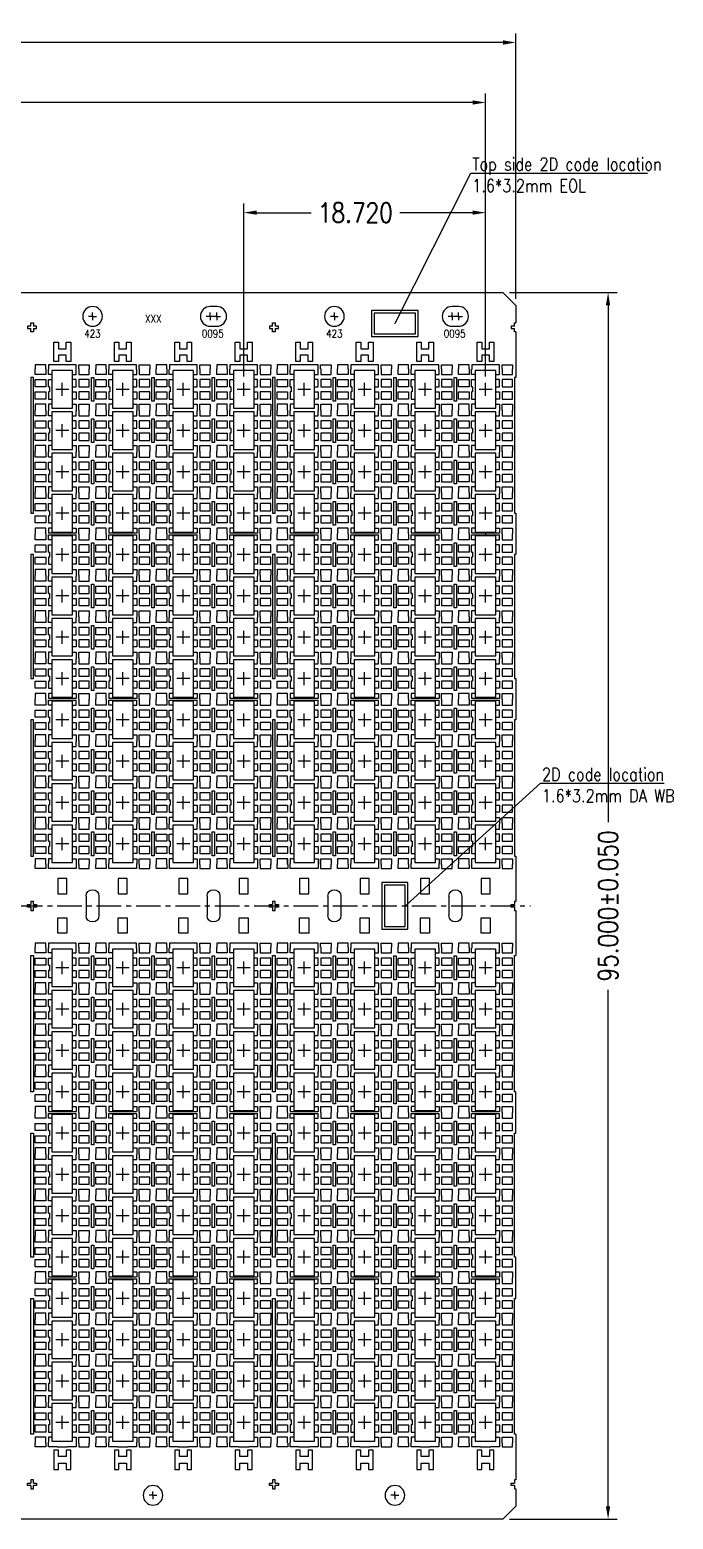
# Model space of a CAD drawing. Extents: x -578 to -250, y -99 to 32.
# Drawn here: x -300.1 to -250.3, y -83.1 to 32.2 of the extents above; entities that cross this region are included whole.
import ezdxf
from ezdxf import colors
from ezdxf.entities.mleader import LeaderData, LeaderLine
from ezdxf.math import Vec2, Vec3

# ---------------------------------------------------------------- set-up
doc = ezdxf.new("R2010")
doc.units = 0
doc.header["$LTSCALE"] = 5.080001
doc.header["$MEASUREMENT"] = 0
for name, pattern in [('CENTER', [0.6, 0.375, -0.075, 0.075, -0.075]), ('CENTER2', [1.125, 0.75, -0.125, 0.125, -0.125]), ('HIDDEN', [0.375, 0.25, -0.125])]:
    doc.linetypes.add(name, pattern=pattern)
doc.layers.get('0').update_dxf_attribs({"color": 20, "linetype": 'CONTINUOUS'})
doc.layers.get('Defpoints').update_dxf_attribs({"linetype": 'CONTINUOUS'})
for name, color, linetype in [('SH-01_CENTER', 2, 'CENTER2'), ('SH-01_DIM', 4, 'CONTINUOUS'), ('SH-01_NOTES', 3, 'CONTINUOUS'), ('SH-01_OBJECT', 7, 'CONTINUOUS'), ('SH-01_PKG', 5, 'HIDDEN')]:
    doc.layers.add(name, color=color, linetype=linetype)
doc.styles.get("Standard").update_dxf_attribs({"font": 'simplex.shx', "width": 0.82})
doc.dimstyles.new('STANDARD$0', dxfattribs={"dimtxt": 2, "dimasz": 0.5, "dimexe": 0.18, "dimexo": 0.0625, "dimgap": 0.5, "dimtad": 0, "dimtih": 1, "dimtoh": 1, "dimlfac": 16, "dimzin": 0, "dimdsep": 46, "dimtxsty": 'STANDARD', "dimcen": 0.1, "dimadec": 0, "dimazin": 0, "dimtfac": 1, "dimtofl": 0, "dimtmove": 0, "dimatfit": 3, "dimfxl": 1, "dimtolj": 1, "dimtzin": 0, "dimarcsym": 0})

# ---------------------------------------------------------------- blocks, each defined once
blk = doc.blocks.new('*D0')
at = {"layer": 'SH-01_DIM', "color": 0, "linetype": 'ByBlock', "lineweight": -2, "transparency": 16777216}
for p, q in [((26.33, 178.35), (26.33, 198.91)), ((325.85, 178.35), (325.85, 198.91)), ((27.33, 198.21), (168.35, 198.21)), ((324.85, 198.21), (183.17, 198.21))]:
    blk.add_line(p, q, dxfattribs=at)
at = {"layer": 'SH-01_DIM', "color": 0, "transparency": 16777216}
for points in [[(27.33, 198.38), (27.33, 198.04), (26.33, 198.21)], [(324.85, 198.38), (324.85, 198.04), (325.85, 198.21)]]:
    blk.add_solid(points, dxfattribs=at)
at = {"layer": 'SH-01_DIM', "color": 0, "transparency": 16777216, "insert": (175.76, 198.21), "char_height": 1.5, "attachment_point": 5}
blk.add_mtext('\\A1;299.520±0.100', dxfattribs=at)
blk = doc.blocks.new('*D1')
at = {"layer": 'Defpoints', "color": 0, "transparency": 16777216}
for p in [(323.51, 193.56), (28.67, 171.85), (323.51, 171.85)]:
    blk.add_point(p, dxfattribs=at)
at = {"layer": 'SH-01_DIM', "color": 0, "linetype": 'ByBlock', "lineweight": -2, "transparency": 16777216}
for p, q in [((28.67, 172.35), (28.67, 194.26)), ((323.51, 172.35), (323.51, 194.26)), ((29.67, 193.56), (168.73, 193.56)), ((322.51, 193.56), (182.89, 193.56))]:
    blk.add_line(p, q, dxfattribs=at)
at = {"layer": 'SH-01_DIM', "color": 0, "transparency": 16777216}
for points in [[(29.67, 193.73), (29.67, 193.4), (28.67, 193.56)], [(322.51, 193.73), (322.51, 193.4), (323.51, 193.56)]]:
    blk.add_solid(points, dxfattribs=at)
at = {"layer": 'SH-01_DIM', "color": 0, "transparency": 16777216, "insert": (175.81, 193.56), "char_height": 1.5, "attachment_point": 5}
blk.add_mtext('\\A1;294.840±0.050', dxfattribs=at)
blk = doc.blocks.new('*D5')
at = {"layer": 'SH-01_DIM', "color": 0, "linetype": 'ByBlock', "lineweight": -2, "transparency": 16777216}
for p, q in [((325.35, 178.85), (333.69, 178.85)), ((332.99, 177.85), (332.99, 137.83)), ((332.99, 84.85), (332.99, 124.84)), ((325.35, 83.85), (333.69, 83.85))]:
    blk.add_line(p, q, dxfattribs=at)
at = {"layer": 'SH-01_DIM', "color": 0, "transparency": 16777216}
for points in [[(332.82, 177.85), (333.15, 177.85), (332.99, 178.85)], [(332.82, 84.85), (333.15, 84.85), (332.99, 83.85)]]:
    blk.add_solid(points, dxfattribs=at)
at = {"layer": 'SH-01_DIM', "color": 0, "transparency": 16777216, "insert": (332.99, 131.34), "char_height": 1.5, "attachment_point": 5, "rotation": 90}
blk.add_mtext('\\A1;95.000±0.050', dxfattribs=at)
blk = doc.blocks.new('*U8')
at = {"layer": 'SH-01_CENTER', "linetype": 'Continuous'}
for p, q in [((0, -0.5), (0, 0.5)), ((-0.5, 0), (0.5, 0))]:
    blk.add_line(p, q, dxfattribs=at)
at = {"layer": 'SH-01_OBJECT', "linetype": 'Continuous'}
for p, q in [((1.08, 0.2), (1, 0.2)), ((1, 0.2), (1, -0.2))]:
    blk.add_line(p, q, dxfattribs=at)
at = {"layer": 'SH-01_OBJECT'}
for points in [[(-1.28, 1.6), (-1.28, 1.15), (-2.09, 1.15), (-2.09, 1.6)], [(-0.8, 1.15), (-1.08, 1.15), (-1.08, 1.53)], [(0.8, 1.15), (1.08, 1.15), (1.08, 1.53)], [(1.28, 1.6), (1.28, 1.15), (2.09, 1.15), (2.09, 1.6)], [(-0.8, 0.2), (-1.08, 0.2), (-1.08, 0.75), (-0.8, 0.75)], [(1, 0.2), (1.08, 0.2), (1.08, 0.75), (0.8, 0.75)], [(-1.28, -1.6), (-1.28, -1.15), (-2.09, -1.15), (-2.09, -1.6)], [(-0.8, -0.2), (-1.08, -0.2), (-1.08, -0.75), (-0.8, -0.75)], [(-0.8, -1.15), (-1.08, -1.15), (-1.08, -1.53)], [(1, -0.2), (1.08, -0.2), (1.08, -0.75), (0.8, -0.75)], [(0.8, -1.15), (1.08, -1.15), (1.08, -1.53)], [(1.28, -1.6), (1.28, -1.15), (2.09, -1.15), (2.09, -1.6)]]:
    blk.add_lwpolyline(points, dxfattribs=at)
at = {"layer": 'SH-01_OBJECT', "linetype": 'Continuous'}
for points in [[(-1.28, 0.2), (-2.09, 0.2), (-2.09, 0.75), (-1.28, 0.75)], [(1.28, 0.2), (2.09, 0.2), (2.09, 0.75), (1.28, 0.75)], [(-1.28, -0.75), (-2.09, -0.75), (-2.09, -0.2), (-1.28, -0.2)], [(1.28, -0.75), (2.09, -0.75), (2.09, -0.2), (1.28, -0.2)]]:
    blk.add_lwpolyline(points, close=True, dxfattribs=at)
at = {"layer": 'SH-01_PKG'}
blk.add_lwpolyline([(0.8, 1.45), (0.8, -1.45), (-0.8, -1.45), (-0.8, 1.45), (0.8, 1.45)], dxfattribs=at)
at = {"layer": 'SH-01_PKG', "linetype": 'ByBlock'}
blk.add_lwpolyline([(0.8, 1.45), (0.8, -1.45), (-0.8, -1.45), (-0.8, 1.45), (0.8, 1.45)], dxfattribs=at)
blk = doc.blocks.new('*U9')
at = {"layer": 'SH-01_OBJECT', "color": 0, "linetype": 'ByBlock', "lineweight": -2, "transparency": 16777216}
for p in [(0, 35.2), (4.68, 35.2), (9.36, 35.2), (14.04, 35.2), (18.72, 35.2), (23.4, 35.2), (28.08, 35.2), (32.76, 35.2), (0, 32), (4.68, 32), (9.36, 32), (14.04, 32), (18.72, 32), (23.4, 32), (28.08, 32), (32.76, 32), (0, 28.8), (4.68, 28.8), (9.36, 28.8), (14.04, 28.8), (18.72, 28.8), (23.4, 28.8), (28.08, 28.8), (32.76, 28.8), (0, 25.6), (4.68, 25.6), (9.36, 25.6), (14.04, 25.6), (18.72, 25.6), (23.4, 25.6), (28.08, 25.6), (32.76, 25.6), (0, 22.4), (4.68, 22.4), (9.36, 22.4), (14.04, 22.4), (18.72, 22.4), (23.4, 22.4), (28.08, 22.4), (32.76, 22.4), (0, 19.2), (4.68, 19.2), (9.36, 19.2), (14.04, 19.2), (18.72, 19.2), (23.4, 19.2), (28.08, 19.2), (32.76, 19.2), (0, 16), (4.68, 16), (9.36, 16), (14.04, 16), (18.72, 16), (23.4, 16), (28.08, 16), (32.76, 16), (0, 12.8), (4.68, 12.8), (9.36, 12.8), (14.04, 12.8), (18.72, 12.8), (23.4, 12.8), (28.08, 12.8), (32.76, 12.8), (0, 9.6), (4.68, 9.6), (9.36, 9.6), (14.04, 9.6), (18.72, 9.6), (23.4, 9.6), (28.08, 9.6), (32.76, 9.6), (0, 6.4), (4.68, 6.4), (9.36, 6.4), (14.04, 6.4), (18.72, 6.4), (23.4, 6.4), (28.08, 6.4), (32.76, 6.4), (0, 3.2), (4.68, 3.2), (9.36, 3.2), (14.04, 3.2), (18.72, 3.2), (23.4, 3.2), (28.08, 3.2), (32.76, 3.2), (0, 0), (4.68, 0), (9.36, 0), (14.04, 0), (18.72, 0), (23.4, 0), (28.08, 0), (32.76, 0)]:
    blk.add_blockref('*U8', p, dxfattribs=at)
blk = doc.blocks.new('*U10')
at = {"layer": 'SH-01_OBJECT', "linetype": 'Continuous'}
for points in [[(0.1, 44.9), (0.1, 45.15), (-0.1, 45.15), (-0.1, 44.9)], [(-0.1, 44.7), (-0.35, 44.7), (-0.35, 44.9), (-0.1, 44.9)], [(-0.1, 44.7), (-0.1, 44.45), (0.1, 44.45), (0.1, 44.7)], [(0.1, 44.9), (0.35, 44.9), (0.35, 44.7), (0.1, 44.7)], [(-0.1, 0.1), (-0.35, 0.1), (-0.35, -0.1), (-0.1, -0.1)], [(-0.1, 0.1), (-0.1, 0.35), (0.1, 0.35), (0.1, 0.1)], [(0.1, -0.1), (0.35, -0.1), (0.35, 0.1), (0.1, 0.1)], [(0.1, -0.1), (0.1, -0.35), (-0.1, -0.35), (-0.1, -0.1)], [(-0.1, -44.7), (-0.35, -44.7), (-0.35, -44.9), (-0.1, -44.9)], [(-0.1, -44.7), (-0.1, -44.45), (0.1, -44.45), (0.1, -44.7)], [(0.1, -44.9), (0.1, -45.15), (-0.1, -45.15), (-0.1, -44.9)], [(0.1, -44.9), (0.35, -44.9), (0.35, -44.7), (0.1, -44.7)]]:
    blk.add_lwpolyline(points, dxfattribs=at)
blk = doc.blocks.new('*U11')
at = {"layer": 'SH-01_OBJECT', "color": 0, "linetype": 'ByBlock', "lineweight": -2, "transparency": 16777216}
for p in [(0, 0), (18.72, 0)]:
    blk.add_blockref('*U10', p, dxfattribs=at)
blk = doc.blocks.new('*U12')
at = {"layer": 'SH-01_OBJECT', "linetype": 'Continuous'}
for p, q in [((-0.5, 0.75), (-0.5, -0.75)), ((0.5, 0.75), (0.5, -0.75))]:
    blk.add_line(p, q, dxfattribs=at)
for centre, start, end in [((0, 0.75), 0, 180), ((0, -0.75), 180, 0)]:
    blk.add_arc(centre, 0.5, start, end, dxfattribs=at)
blk = doc.blocks.new('*U13')
at = {"layer": 'SH-01_OBJECT', "color": 0, "linetype": 'ByBlock', "lineweight": -2, "transparency": 16777216}
for p in [(0, 0), (9.36, 0), (18.72, 0), (28.08, 0)]:
    blk.add_blockref('*U12', p, dxfattribs=at)
blk = doc.blocks.new('*U14')
at = {"layer": 'SH-01_OBJECT', "linetype": 'Continuous'}
for points in [[(-0.35, 2.12), (0.35, 2.12), (0.35, 0.92), (-0.35, 0.92)], [(-0.35, -2.12), (0.35, -2.12), (0.35, -0.92), (-0.35, -0.92)]]:
    blk.add_lwpolyline(points, close=True, dxfattribs=at)
blk = doc.blocks.new('*U15')
at = {"layer": 'SH-01_OBJECT', "color": 0, "linetype": 'ByBlock', "lineweight": -2, "transparency": 16777216}
for p in [(0, 0), (9.36, 0), (18.72, 0), (28.08, 0)]:
    blk.add_blockref('*U14', p, dxfattribs=at)
blk = doc.blocks.new('*U16')
at = {"layer": 'SH-01_OBJECT', "linetype": 'Continuous'}
for points in [[(-0.35, 2.12), (0.35, 2.12), (0.35, 0.92), (-0.35, 0.92)], [(-0.35, -2.12), (0.35, -2.12), (0.35, -0.92), (-0.35, -0.92)]]:
    blk.add_lwpolyline(points, close=True, dxfattribs=at)
blk = doc.blocks.new('*U17')
at = {"layer": 'SH-01_OBJECT', "color": 0, "linetype": 'ByBlock', "lineweight": -2, "transparency": 16777216}
for p in [(0, 0), (9.36, 0), (18.72, 0), (28.08, 0)]:
    blk.add_blockref('*U16', p, dxfattribs=at)
blk = doc.blocks.new('*U19')
at = {"layer": 'SH-01_OBJECT'}
for points in [[(-1.275, 42.225), (-1.275, 42.525), (-2.09, 42.525), (-2.09, 42.225)], [(-1.075, 42.15), (-1.075, 42.525), (1.075, 42.525), (1.075, 42.15)], [(1.275, 42.225), (1.275, 42.525), (2.09, 42.525), (2.09, 42.225)]]:
    blk.add_lwpolyline(points, dxfattribs=at)
blk = doc.blocks.new('*U18')
at = {"color": 0, "linetype": 'ByBlock', "lineweight": -2, "transparency": 16777216}
for p in [(0, 0), (4.68, 0), (9.36, 0), (14.04, 0), (18.72, 0), (23.4, 0), (28.08, 0), (32.76, 0)]:
    blk.add_blockref('*U19', p, dxfattribs=at)
blk = doc.blocks.new('*D22')
at = {"layer": 'Defpoints', "color": 0, "transparency": 16777216}
for p in [(323.51, 185.03), (304.79, 171.85), (323.51, 171.85)]:
    blk.add_point(p, dxfattribs=at)
at = {"layer": 'SH-01_DIM', "color": 0, "linetype": 'ByBlock', "lineweight": -2, "transparency": 16777216}
for p, q in [((304.79, 172.35), (304.79, 185.73)), ((323.51, 172.35), (323.51, 185.73)), ((305.79, 185.03), (310, 185.03)), ((322.51, 185.03), (316.86, 185.03))]:
    blk.add_line(p, q, dxfattribs=at)
at = {"layer": 'SH-01_DIM', "color": 0, "transparency": 16777216}
for points in [[(305.79, 185.2), (305.79, 184.87), (304.79, 185.03)], [(322.51, 185.2), (322.51, 184.87), (323.51, 185.03)]]:
    blk.add_solid(points, dxfattribs=at)
at = {"layer": 'SH-01_DIM', "color": 0, "transparency": 16777216, "insert": (313.43, 185.03), "char_height": 1.5, "attachment_point": 5}
blk.add_mtext('\\A1;18.720', dxfattribs=at)
blk = doc.blocks.new('_Dot')
at = {"color": 0, "linetype": 'ByBlock', "lineweight": -2}
blk.add_line((-0.5, 0), (-1, 0), dxfattribs=at)
at = {"color": 0, "linetype": 'ByBlock', "const_width": 0.5}
blk.add_lwpolyline([(-0.25, 0, 1), (0.25, 0, 1)], format="xyb", close=True, dxfattribs=at)
blk = doc.blocks.new('*U23')
at = {"layer": 'SH-01_OBJECT'}
for points in [[(-1.275, 42.225), (-1.275, 42.525), (-2.09, 42.525), (-2.09, 42.225)], [(-1.075, 42.15), (-1.075, 42.525), (1.075, 42.525), (1.075, 42.15)], [(1.275, 42.225), (1.275, 42.525), (2.09, 42.525), (2.09, 42.225)]]:
    blk.add_lwpolyline(points, dxfattribs=at)
blk = doc.blocks.new('*U24')
at = {"color": 0, "linetype": 'ByBlock', "lineweight": -2, "transparency": 16777216}
for p in [(0, 0), (4.68, 0), (9.36, 0), (14.04, 0), (18.72, 0), (23.4, 0), (28.08, 0), (32.76, 0)]:
    blk.add_blockref('*U23', p, dxfattribs=at)
blk = doc.blocks.new('*U25')
at = {"layer": 'SH-01_CENTER'}
for q in [(-1.1075, 45.65), (-0.8075, 45.95), (-0.8075, 45.35), (-0.5075, 45.65)]:
    blk.add_line((-0.8075, 45.65), q, dxfattribs=at)
at = {"layer": 'SH-01_OBJECT', "linetype": 'Continuous'}
blk.add_circle((-0.8075, 45.65), 0.762, dxfattribs=at)
blk = doc.blocks.new('*U26')
at = {"color": 0, "linetype": 'ByBlock', "lineweight": -2, "transparency": 16777216}
for p in [(262.08, 0), (280.8, 0)]:
    blk.add_blockref('*U25', p, dxfattribs=at)
blk = doc.blocks.new('*U27')
at = {"layer": 'SH-01_CENTER'}
for p, q in [((-0.254, 0), (-0.254, 0.3)), ((0.254, 0), (0.254, 0.3)), ((-0.254, 0), (-0.554, 0)), ((-0.254, 0), (-0.254, -0.3)), ((0.046, 0), (-0.254, 0)), ((0.254, 0), (-0.046, 0)), ((0.254, 0), (0.254, -0.3)), ((0.254, 0), (0.554, 0))]:
    blk.add_line(p, q, dxfattribs=at)
at = {"layer": 'SH-01_OBJECT', "linetype": 'Continuous'}
blk.add_lwpolyline([(-0.254, -0.762), (0.254, -0.762, 1), (0.254, 0.762), (-0.254, 0.762, 1)], format="xyb", close=True, dxfattribs=at)
blk = doc.blocks.new('*U28')
at = {"layer": 'SH-01_OBJECT', "color": 0, "linetype": 'ByBlock', "lineweight": -2, "transparency": 16777216}
for p in [(262.08, 0), (280.8, 0)]:
    blk.add_blockref('*U27', p, dxfattribs=at)
blk = doc.blocks.new('*U29')
at = {"layer": 'SH-01_CENTER'}
for q in [(-1.1075, 45.65), (-0.8075, 45.95), (-0.8075, 45.35), (-0.5075, 45.65)]:
    blk.add_line((-0.8075, 45.65), q, dxfattribs=at)
at = {"layer": 'SH-01_OBJECT', "linetype": 'Continuous'}
blk.add_circle((-0.8075, 45.65), 0.762, dxfattribs=at)
blk = doc.blocks.new('*U30')
at = {"color": 0, "linetype": 'ByBlock', "lineweight": -2, "transparency": 16777216}
for p in [(262.08, 0), (280.8, 0)]:
    blk.add_blockref('*U29', p, dxfattribs=at)
blk = doc.blocks.new('*U33')
at = {"layer": 'SH-01_OBJECT', "linetype": 'Continuous'}
for points in [[(-4.77, 18.52), (-4.59, 18.52), (-4.59, 16.68), (-4.77, 16.68)], [(-0.09, 18.52), (0.09, 18.52), (0.09, 16.68), (-0.09, 16.68)], [(4.59, 18.52), (4.77, 18.52), (4.77, 16.68), (4.59, 16.68)], [(-4.77, 15.32), (-4.59, 15.32), (-4.59, 13.48), (-4.77, 13.48)], [(-0.09, 15.32), (0.09, 15.32), (0.09, 13.48), (-0.09, 13.48)], [(4.59, 15.32), (4.77, 15.32), (4.77, 13.48), (4.59, 13.48)], [(-4.77, 12.12), (-4.59, 12.12), (-4.59, 10.28), (-4.77, 10.28)], [(-0.09, 12.12), (0.09, 12.12), (0.09, 10.28), (-0.09, 10.28)], [(4.59, 12.12), (4.77, 12.12), (4.77, 10.28), (4.59, 10.28)], [(-4.77, 8.92), (-4.59, 8.92), (-4.59, 7.08), (-4.77, 7.08)], [(-0.09, 8.92), (0.09, 8.92), (0.09, 7.08), (-0.09, 7.08)], [(4.59, 8.92), (4.77, 8.92), (4.77, 7.08), (4.59, 7.08)], [(-4.77, 5.72), (-4.59, 5.72), (-4.59, 3.88), (-4.77, 3.88)], [(-0.09, 5.72), (0.09, 5.72), (0.09, 3.88), (-0.09, 3.88)], [(4.59, 5.72), (4.77, 5.72), (4.77, 3.88), (4.59, 3.88)], [(-4.77, 2.52), (-4.59, 2.52), (-4.59, 0.68), (-4.77, 0.68)], [(-0.09, 2.52), (0.09, 2.52), (0.09, 0.68), (-0.09, 0.68)], [(4.59, 2.52), (4.77, 2.52), (4.77, 0.68), (4.59, 0.68)], [(-4.77, -0.68), (-4.59, -0.68), (-4.59, -2.52), (-4.77, -2.52)], [(-0.09, -0.68), (0.09, -0.68), (0.09, -2.52), (-0.09, -2.52)], [(4.59, -0.68), (4.77, -0.68), (4.77, -2.52), (4.59, -2.52)], [(-4.77, -3.88), (-4.59, -3.88), (-4.59, -5.72), (-4.77, -5.72)], [(-0.09, -3.88), (0.09, -3.88), (0.09, -5.72), (-0.09, -5.72)], [(4.59, -3.88), (4.77, -3.88), (4.77, -5.72), (4.59, -5.72)], [(-4.77, -7.08), (-4.59, -7.08), (-4.59, -8.92), (-4.77, -8.92)], [(-0.09, -7.08), (0.09, -7.08), (0.09, -8.92), (-0.09, -8.92)], [(4.59, -7.08), (4.77, -7.08), (4.77, -8.92), (4.59, -8.92)], [(-4.77, -10.28), (-4.59, -10.28), (-4.59, -12.12), (-4.77, -12.12)], [(-0.09, -10.28), (0.09, -10.28), (0.09, -12.12), (-0.09, -12.12)], [(4.59, -10.28), (4.77, -10.28), (4.77, -12.12), (4.59, -12.12)], [(-4.77, -13.48), (-4.59, -13.48), (-4.59, -15.32), (-4.77, -15.32)], [(-0.09, -13.48), (0.09, -13.48), (0.09, -15.32), (-0.09, -15.32)], [(4.59, -13.48), (4.77, -13.48), (4.77, -15.32), (4.59, -15.32)], [(-4.77, -16.68), (-4.59, -16.68), (-4.59, -18.52), (-4.77, -18.52)], [(-0.09, -16.68), (0.09, -16.68), (0.09, -18.52), (-0.09, -18.52)], [(4.59, -16.68), (4.77, -16.68), (4.77, -18.52), (4.59, -18.52)]]:
    blk.add_lwpolyline(points, close=True, dxfattribs=at)
blk = doc.blocks.new('*U34')
at = {"layer": 'SH-01_OBJECT', "color": 0, "linetype": 'ByBlock', "lineweight": -2, "transparency": 16777216}
for p in [(262.08, 0), (280.8, 0)]:
    blk.add_blockref('*U33', p, dxfattribs=at)
blk = doc.blocks.new('*U37')
at = {"layer": 'SH-01_OBJECT', "linetype": 'Continuous'}
for p, q in [((-1.075, 0.075), (1.075, 0.075)), ((-1.075, -0.075), (1.075, -0.075))]:
    blk.add_line(p, q, dxfattribs=at)
blk = doc.blocks.new('*U38')
at = {"layer": 'SH-01_OBJECT', "color": 0, "linetype": 'ByBlock', "lineweight": -2, "transparency": 16777216}
for p in [(262.08, 0), (266.76, 0), (271.44, 0), (276.12, 0), (280.8, 0), (285.48, 0), (290.16, 0), (294.84, 0)]:
    blk.add_blockref('*U37', p, dxfattribs=at)
blk = doc.blocks.new('*U39')
at = {"layer": 'SH-01_OBJECT', "linetype": 'Continuous'}
for p, q in [((-1.075, 0.075), (1.075, 0.075)), ((-1.075, -0.075), (1.075, -0.075))]:
    blk.add_line(p, q, dxfattribs=at)
blk = doc.blocks.new('*U40')
at = {"layer": 'SH-01_OBJECT', "color": 0, "linetype": 'ByBlock', "lineweight": -2, "transparency": 16777216}
for p in [(262.08, 0), (266.76, 0), (271.44, 0), (276.12, 0), (280.8, 0), (285.48, 0), (290.16, 0), (294.84, 0)]:
    blk.add_blockref('*U39', p, dxfattribs=at)
blk = doc.blocks.new('*U35')
at = {"layer": 'SH-01_OBJECT', "linetype": 'Continuous'}
for p, q in [((-1.08, 16.07), (-1.08, 15.93)), ((1.08, 16.07), (1.08, 15.93)), ((-1.08, 12.87), (-1.08, 12.73)), ((1.08, 12.87), (1.08, 12.73)), ((-1.08, 9.67), (-1.08, 9.53)), ((1.08, 9.67), (1.08, 9.53)), ((-1.08, 3.27), (-1.08, 3.13)), ((1.08, 3.27), (1.08, 3.13)), ((-1.08, 0.07), (-1.08, -0.07)), ((1.08, 0.07), (1.08, -0.07)), ((-1.08, -3.13), (-1.08, -3.27)), ((1.08, -3.13), (1.08, -3.27)), ((-1.08, -9.53), (-1.08, -9.68)), ((1.08, -9.53), (1.08, -9.68)), ((-1.08, -12.73), (-1.08, -12.87)), ((1.08, -12.73), (1.08, -12.87)), ((-1.08, -15.93), (-1.08, -16.07)), ((1.08, -15.93), (1.08, -16.07))]:
    blk.add_line(p, q, dxfattribs=at)
blk = doc.blocks.new('*U36')
at = {"layer": 'SH-01_OBJECT', "color": 0, "linetype": 'ByBlock', "lineweight": -2, "transparency": 16777216}
for p in [(262.08, 0), (266.76, 0), (271.44, 0), (276.12, 0), (280.8, 0), (285.48, 0), (290.16, 0), (294.84, 0)]:
    blk.add_blockref('*U35', p, dxfattribs=at)
blk = doc.blocks.new('*U41')
at = {"layer": 'SH-01_OBJECT', "linetype": 'Continuous', "width": 0.82}
blk.add_text('0095', height=0.6, dxfattribs=at).set_placement((-0.902, -0.3))
blk = doc.blocks.new('*U42')
at = {"color": 0, "linetype": 'ByBlock', "lineweight": -2, "transparency": 16777216}
for p in [(262.08, 0), (280.8, 0)]:
    blk.add_blockref('*U41', p, dxfattribs=at)
blk = doc.blocks.new('*U43')
at = {"layer": 'SH-01_CENTER', "linetype": 'Continuous'}
for p, q in [((0, -0.5), (0, 0.5)), ((-0.5, 0), (0.5, 0))]:
    blk.add_line(p, q, dxfattribs=at)
at = {"layer": 'SH-01_OBJECT', "linetype": 'Continuous'}
for p, q in [((1.08, 0.2), (1, 0.2)), ((1, 0.2), (1, -0.2))]:
    blk.add_line(p, q, dxfattribs=at)
at = {"layer": 'SH-01_OBJECT'}
for points in [[(-1.28, 1.6), (-1.28, 1.15), (-2.09, 1.15), (-2.09, 1.6)], [(-0.8, 1.15), (-1.08, 1.15), (-1.08, 1.53)], [(0.8, 1.15), (1.08, 1.15), (1.08, 1.53)], [(1.28, 1.6), (1.28, 1.15), (2.09, 1.15), (2.09, 1.6)], [(-0.8, 0.2), (-1.08, 0.2), (-1.08, 0.75), (-0.8, 0.75)], [(1, 0.2), (1.08, 0.2), (1.08, 0.75), (0.8, 0.75)], [(-1.28, -1.6), (-1.28, -1.15), (-2.09, -1.15), (-2.09, -1.6)], [(-0.8, -0.2), (-1.08, -0.2), (-1.08, -0.75), (-0.8, -0.75)], [(-0.8, -1.15), (-1.08, -1.15), (-1.08, -1.53)], [(1, -0.2), (1.08, -0.2), (1.08, -0.75), (0.8, -0.75)], [(0.8, -1.15), (1.08, -1.15), (1.08, -1.53)], [(1.28, -1.6), (1.28, -1.15), (2.09, -1.15), (2.09, -1.6)]]:
    blk.add_lwpolyline(points, dxfattribs=at)
at = {"layer": 'SH-01_OBJECT', "linetype": 'Continuous'}
for points in [[(-1.28, 0.2), (-2.09, 0.2), (-2.09, 0.75), (-1.28, 0.75)], [(1.28, 0.2), (2.09, 0.2), (2.09, 0.75), (1.28, 0.75)], [(-1.28, -0.75), (-2.09, -0.75), (-2.09, -0.2), (-1.28, -0.2)], [(1.28, -0.75), (2.09, -0.75), (2.09, -0.2), (1.28, -0.2)]]:
    blk.add_lwpolyline(points, close=True, dxfattribs=at)
at = {"layer": 'SH-01_PKG'}
blk.add_lwpolyline([(0.8, 1.45), (0.8, -1.45), (-0.8, -1.45), (-0.8, 1.45), (0.8, 1.45)], dxfattribs=at)
at = {"layer": 'SH-01_PKG', "linetype": 'ByBlock'}
blk.add_lwpolyline([(0.8, 1.45), (0.8, -1.45), (-0.8, -1.45), (-0.8, 1.45), (0.8, 1.45)], dxfattribs=at)
blk = doc.blocks.new('*U44')
at = {"layer": 'SH-01_OBJECT', "color": 0, "linetype": 'ByBlock', "lineweight": -2, "transparency": 16777216}
for p in [(0, 35.2), (4.68, 35.2), (9.36, 35.2), (14.04, 35.2), (18.72, 35.2), (23.4, 35.2), (28.08, 35.2), (32.76, 35.2), (0, 32), (4.68, 32), (9.36, 32), (14.04, 32), (18.72, 32), (23.4, 32), (28.08, 32), (32.76, 32), (0, 28.8), (4.68, 28.8), (9.36, 28.8), (14.04, 28.8), (18.72, 28.8), (23.4, 28.8), (28.08, 28.8), (32.76, 28.8), (0, 25.6), (4.68, 25.6), (9.36, 25.6), (14.04, 25.6), (18.72, 25.6), (23.4, 25.6), (28.08, 25.6), (32.76, 25.6), (0, 22.4), (4.68, 22.4), (9.36, 22.4), (14.04, 22.4), (18.72, 22.4), (23.4, 22.4), (28.08, 22.4), (32.76, 22.4), (0, 19.2), (4.68, 19.2), (9.36, 19.2), (14.04, 19.2), (18.72, 19.2), (23.4, 19.2), (28.08, 19.2), (32.76, 19.2), (0, 16), (4.68, 16), (9.36, 16), (14.04, 16), (18.72, 16), (23.4, 16), (28.08, 16), (32.76, 16), (0, 12.8), (4.68, 12.8), (9.36, 12.8), (14.04, 12.8), (18.72, 12.8), (23.4, 12.8), (28.08, 12.8), (32.76, 12.8), (0, 9.6), (4.68, 9.6), (9.36, 9.6), (14.04, 9.6), (18.72, 9.6), (23.4, 9.6), (28.08, 9.6), (32.76, 9.6), (0, 6.4), (4.68, 6.4), (9.36, 6.4), (14.04, 6.4), (18.72, 6.4), (23.4, 6.4), (28.08, 6.4), (32.76, 6.4), (0, 3.2), (4.68, 3.2), (9.36, 3.2), (14.04, 3.2), (18.72, 3.2), (23.4, 3.2), (28.08, 3.2), (32.76, 3.2), (0, 0), (4.68, 0), (9.36, 0), (14.04, 0), (18.72, 0), (23.4, 0), (28.08, 0), (32.76, 0)]:
    blk.add_blockref('*U43', p, dxfattribs=at)
blk = doc.blocks.new('*U45')
at = {"layer": 'SH-01_OBJECT', "linetype": 'Continuous'}
for p, q in [((-1.075, 0.075), (1.075, 0.075)), ((-1.075, -0.075), (1.075, -0.075))]:
    blk.add_line(p, q, dxfattribs=at)
blk = doc.blocks.new('*U46')
at = {"layer": 'SH-01_OBJECT', "color": 0, "linetype": 'ByBlock', "lineweight": -2, "transparency": 16777216}
for p in [(262.08, 0), (266.76, 0), (271.44, 0), (276.12, 0), (280.8, 0), (285.48, 0), (290.16, 0), (294.84, 0)]:
    blk.add_blockref('*U45', p, dxfattribs=at)
blk = doc.blocks.new('*U49')
at = {"layer": 'SH-01_OBJECT', "linetype": 'Continuous'}
for p, q in [((-1.075, 0.075), (1.075, 0.075)), ((-1.075, -0.075), (1.075, -0.075))]:
    blk.add_line(p, q, dxfattribs=at)
blk = doc.blocks.new('*U50')
at = {"layer": 'SH-01_OBJECT', "color": 0, "linetype": 'ByBlock', "lineweight": -2, "transparency": 16777216}
for p in [(262.08, 0), (266.76, 0), (271.44, 0), (276.12, 0), (280.8, 0), (285.48, 0), (290.16, 0), (294.84, 0)]:
    blk.add_blockref('*U49', p, dxfattribs=at)
blk = doc.blocks.new('*U47')
at = {"layer": 'SH-01_OBJECT', "linetype": 'Continuous'}
for p, q in [((-1.08, 16.07), (-1.08, 15.93)), ((1.08, 16.07), (1.08, 15.93)), ((-1.08, 12.87), (-1.08, 12.73)), ((1.08, 12.87), (1.08, 12.73)), ((-1.08, 9.67), (-1.08, 9.53)), ((1.08, 9.67), (1.08, 9.53)), ((-1.08, 3.27), (-1.08, 3.13)), ((1.08, 3.27), (1.08, 3.13)), ((-1.08, 0.07), (-1.08, -0.07)), ((1.08, 0.07), (1.08, -0.07)), ((-1.08, -3.13), (-1.08, -3.27)), ((1.08, -3.13), (1.08, -3.27)), ((-1.08, -9.53), (-1.08, -9.68)), ((1.08, -9.53), (1.08, -9.68)), ((-1.08, -12.73), (-1.08, -12.87)), ((1.08, -12.73), (1.08, -12.87)), ((-1.08, -15.93), (-1.08, -16.07)), ((1.08, -15.93), (1.08, -16.07))]:
    blk.add_line(p, q, dxfattribs=at)
blk = doc.blocks.new('*U48')
at = {"layer": 'SH-01_OBJECT', "color": 0, "linetype": 'ByBlock', "lineweight": -2, "transparency": 16777216}
for p in [(262.08, 0), (266.76, 0), (271.44, 0), (276.12, 0), (280.8, 0), (285.48, 0), (290.16, 0), (294.84, 0)]:
    blk.add_blockref('*U47', p, dxfattribs=at)
blk = doc.blocks.new('*U51')
at = {"layer": 'SH-01_OBJECT', "linetype": 'Continuous'}
for points in [[(-4.77, 18.52), (-4.59, 18.52), (-4.59, 16.68), (-4.77, 16.68)], [(-0.09, 18.52), (0.09, 18.52), (0.09, 16.68), (-0.09, 16.68)], [(4.59, 18.52), (4.77, 18.52), (4.77, 16.68), (4.59, 16.68)], [(-4.77, 15.32), (-4.59, 15.32), (-4.59, 13.48), (-4.77, 13.48)], [(-0.09, 15.32), (0.09, 15.32), (0.09, 13.48), (-0.09, 13.48)], [(4.59, 15.32), (4.77, 15.32), (4.77, 13.48), (4.59, 13.48)], [(-4.77, 12.12), (-4.59, 12.12), (-4.59, 10.28), (-4.77, 10.28)], [(-0.09, 12.12), (0.09, 12.12), (0.09, 10.28), (-0.09, 10.28)], [(4.59, 12.12), (4.77, 12.12), (4.77, 10.28), (4.59, 10.28)], [(-4.77, 8.92), (-4.59, 8.92), (-4.59, 7.08), (-4.77, 7.08)], [(-0.09, 8.92), (0.09, 8.92), (0.09, 7.08), (-0.09, 7.08)], [(4.59, 8.92), (4.77, 8.92), (4.77, 7.08), (4.59, 7.08)], [(-4.77, 5.72), (-4.59, 5.72), (-4.59, 3.88), (-4.77, 3.88)], [(-0.09, 5.72), (0.09, 5.72), (0.09, 3.88), (-0.09, 3.88)], [(4.59, 5.72), (4.77, 5.72), (4.77, 3.88), (4.59, 3.88)], [(-4.77, 2.52), (-4.59, 2.52), (-4.59, 0.68), (-4.77, 0.68)], [(-0.09, 2.52), (0.09, 2.52), (0.09, 0.68), (-0.09, 0.68)], [(4.59, 2.52), (4.77, 2.52), (4.77, 0.68), (4.59, 0.68)], [(-4.77, -0.68), (-4.59, -0.68), (-4.59, -2.52), (-4.77, -2.52)], [(-0.09, -0.68), (0.09, -0.68), (0.09, -2.52), (-0.09, -2.52)], [(4.59, -0.68), (4.77, -0.68), (4.77, -2.52), (4.59, -2.52)], [(-4.77, -3.88), (-4.59, -3.88), (-4.59, -5.72), (-4.77, -5.72)], [(-0.09, -3.88), (0.09, -3.88), (0.09, -5.72), (-0.09, -5.72)], [(4.59, -3.88), (4.77, -3.88), (4.77, -5.72), (4.59, -5.72)], [(-4.77, -7.08), (-4.59, -7.08), (-4.59, -8.92), (-4.77, -8.92)], [(-0.09, -7.08), (0.09, -7.08), (0.09, -8.92), (-0.09, -8.92)], [(4.59, -7.08), (4.77, -7.08), (4.77, -8.92), (4.59, -8.92)], [(-4.77, -10.28), (-4.59, -10.28), (-4.59, -12.12), (-4.77, -12.12)], [(-0.09, -10.28), (0.09, -10.28), (0.09, -12.12), (-0.09, -12.12)], [(4.59, -10.28), (4.77, -10.28), (4.77, -12.12), (4.59, -12.12)], [(-4.77, -13.48), (-4.59, -13.48), (-4.59, -15.32), (-4.77, -15.32)], [(-0.09, -13.48), (0.09, -13.48), (0.09, -15.32), (-0.09, -15.32)], [(4.59, -13.48), (4.77, -13.48), (4.77, -15.32), (4.59, -15.32)], [(-4.77, -16.68), (-4.59, -16.68), (-4.59, -18.52), (-4.77, -18.52)], [(-0.09, -16.68), (0.09, -16.68), (0.09, -18.52), (-0.09, -18.52)], [(4.59, -16.68), (4.77, -16.68), (4.77, -18.52), (4.59, -18.52)]]:
    blk.add_lwpolyline(points, close=True, dxfattribs=at)
blk = doc.blocks.new('*U52')
at = {"layer": 'SH-01_OBJECT', "color": 0, "linetype": 'ByBlock', "lineweight": -2, "transparency": 16777216}
for p in [(262.08, 0), (280.8, 0)]:
    blk.add_blockref('*U51', p, dxfattribs=at)
blk = doc.blocks.new('*U53')
at = {"layer": 'SH-01_OBJECT', "linetype": 'Continuous', "width": 0.82}
blk.add_text('423', height=0.6, dxfattribs=at).set_placement((-0.63, -0.3))
blk = doc.blocks.new('*U54')
at = {"color": 0, "linetype": 'ByBlock', "lineweight": -2, "transparency": 16777216}
for p in [(262.08, 0), (280.8, 0)]:
    blk.add_blockref('*U53', p, dxfattribs=at)
blk = doc.blocks.new('*U55')
at = {"layer": 'SH-01_OBJECT'}
for points in [[(-0.1, 40.925), (-0.1, 30.4), (0.1, 30.4), (0.1, 40.925)], [(0.1, 40.925), (-0.1, 40.925)], [(-0.1, -40.925), (-0.1, -30.4), (0.1, -30.4), (0.1, -40.925)], [(0.1, -40.925), (-0.1, -40.925)]]:
    blk.add_lwpolyline(points, dxfattribs=at)
for points in [[(0.1, 27.2), (-0.1, 27.2), (-0.1, 17.6), (0.1, 17.6)], [(0.1, 14.4), (-0.1, 14.4), (-0.1, 3.85), (0.1, 3.85)], [(0.1, -14.4), (-0.1, -14.4), (-0.1, -3.85), (0.1, -3.85)], [(0.1, -27.2), (-0.1, -27.2), (-0.1, -17.6), (0.1, -17.6)]]:
    blk.add_lwpolyline(points, close=True, dxfattribs=at)
blk = doc.blocks.new('*U56')
at = {"color": 0, "linetype": 'ByBlock', "lineweight": -2, "transparency": 16777216}
for p in [(243.36, 0), (262.08, 0)]:
    blk.add_blockref('*U55', p, dxfattribs=at)
blk = doc.blocks.new('*U57')
at = {"layer": 'SH-01_OBJECT'}
blk.add_lwpolyline([(-0.65, -0.75), (-0.3, -0.75), (-0.3, -0.25), (0.3, -0.25), (0.3, -0.75), (0.65, -0.75), (0.65, 0.75), (0.3, 0.75), (0.3, 0.25), (-0.3, 0.25), (-0.3, 0.75), (-0.65, 0.75)], close=True, dxfattribs=at)
blk = doc.blocks.new('*U58')
at = {"color": 0, "linetype": 'ByBlock', "lineweight": -2, "transparency": 16777216}
for p in [(262.08, 0), (266.76, 0), (271.44, 0), (276.12, 0), (280.8, 0), (285.48, 0), (290.16, 0), (294.84, 0)]:
    blk.add_blockref('*U57', p, dxfattribs=at)
blk = doc.blocks.new('*U59')
at = {"layer": 'SH-01_OBJECT', "linetype": 'Continuous'}
blk.add_line((-0.4, 0), (0.4, 0), dxfattribs=at)
blk = doc.blocks.new('*U60')
at = {"layer": 'SH-01_NOTES', "color": 0, "linetype": 'ByBlock', "lineweight": -2, "transparency": 16777216}
for p in [(262.08, 0), (266.76, 0), (271.44, 0), (276.12, 0), (280.8, 0), (285.48, 0), (290.16, 0), (294.84, 0)]:
    blk.add_blockref('*U59', p, dxfattribs=at)
blk = doc.blocks.new('*U61')
at = {"layer": 'SH-01_OBJECT'}
blk.add_lwpolyline([(-0.65, -0.75), (-0.3, -0.75), (-0.3, -0.25), (0.3, -0.25), (0.3, -0.75), (0.65, -0.75), (0.65, 0.75), (0.3, 0.75), (0.3, 0.25), (-0.3, 0.25), (-0.3, 0.75), (-0.65, 0.75)], close=True, dxfattribs=at)
blk = doc.blocks.new('*U62')
at = {"color": 0, "linetype": 'ByBlock', "lineweight": -2, "transparency": 16777216}
for p in [(262.08, 0), (266.76, 0), (271.44, 0), (276.12, 0), (280.8, 0), (285.48, 0), (290.16, 0), (294.84, 0)]:
    blk.add_blockref('*U61', p, dxfattribs=at)

msp = doc.modelspace()

# ---------------------------------------------------------------- linework, layer by layer
at = {"linetype": 'Continuous'}
msp.add_line((-264.7913, -6.6832), (-264.7913, -6.9832), dxfattribs=at)
at = {"layer": 'SH-01_CENTER', "linetype": 'CENTER'}
msp.add_line((-563.116, -35.6332), (-261.3067, -35.6332), dxfattribs=at)
at = {"layer": 'SH-01_NOTES', "linetype": 'Continuous'}
for points in [[(-273.6113, 10.4668), (-273.6113, 8.4668), (-270.0113, 8.4668), (-270.0113, 10.4668)], [(-273.4113, 10.2668), (-273.4113, 8.6668), (-270.2113, 8.6668), (-270.2113, 10.2668)], [(-272.8125, -37.4332), (-270.8125, -37.4332), (-270.8125, -33.8332), (-272.8125, -33.8332)], [(-272.6125, -37.2332), (-271.0125, -37.2332), (-271.0125, -34.0332), (-272.6125, -34.0332)]]:
    msp.add_lwpolyline(points, close=True, dxfattribs=at)
at = {"layer": 'SH-01_OBJECT'}
for points in [[(-561.9713, 9.5168), (-561.9713, 10.8668), (-560.9713, 11.8668), (-263.4513, 11.8668), (-262.4513, 10.8668), (-262.4513, 9.5168)], [(-262.4513, 8.8168), (-262.4513, 6.8918), (-262.4513, 6.8918), (-262.4513, 5.2918)], [(-298.8263, 5.9668), (-298.8263, 6.2668), (-299.6413, 6.2668), (-299.6413, 5.9668)], [(-296.4763, 5.8918), (-296.4763, 6.2668), (-298.6263, 6.2668), (-298.6263, 5.8918)], [(-296.2763, 5.9668), (-296.2763, 6.2668), (-295.4613, 6.2668), (-295.4613, 5.9668)], [(-294.1463, 5.9668), (-294.1463, 6.2668), (-294.9613, 6.2668), (-294.9613, 5.9668)], [(-291.7963, 5.8918), (-291.7963, 6.2668), (-293.9463, 6.2668), (-293.9463, 5.8918)], [(-291.5963, 5.9668), (-291.5963, 6.2668), (-290.7813, 6.2668), (-290.7813, 5.9668)], [(-289.4663, 5.9668), (-289.4663, 6.2668), (-290.2813, 6.2668), (-290.2813, 5.9668)], [(-287.1163, 5.8918), (-287.1163, 6.2668), (-289.2663, 6.2668), (-289.2663, 5.8918)], [(-286.9163, 5.9668), (-286.9163, 6.2668), (-286.1013, 6.2668), (-286.1013, 5.9668)], [(-284.7863, 5.9668), (-284.7863, 6.2668), (-285.6013, 6.2668), (-285.6013, 5.9668)], [(-282.4363, 5.8918), (-282.4363, 6.2668), (-284.5863, 6.2668), (-284.5863, 5.8918)], [(-282.2363, 5.9668), (-282.2363, 6.2668), (-281.4213, 6.2668), (-281.4213, 5.9668)], [(-280.1063, 5.9668), (-280.1063, 6.2668), (-280.9213, 6.2668), (-280.9213, 5.9668)], [(-277.7563, 5.8918), (-277.7563, 6.2668), (-279.9063, 6.2668), (-279.9063, 5.8918)], [(-277.5563, 5.9668), (-277.5563, 6.2668), (-276.7413, 6.2668), (-276.7413, 5.9668)], [(-275.4263, 5.9668), (-275.4263, 6.2668), (-276.2413, 6.2668), (-276.2413, 5.9668)], [(-273.0763, 5.8918), (-273.0763, 6.2668), (-275.2263, 6.2668), (-275.2263, 5.8918)], [(-272.8763, 5.9668), (-272.8763, 6.2668), (-272.0613, 6.2668), (-272.0613, 5.9668)], [(-270.7463, 5.9668), (-270.7463, 6.2668), (-271.5613, 6.2668), (-271.5613, 5.9668)], [(-268.3963, 5.8918), (-268.3963, 6.2668), (-270.5463, 6.2668), (-270.5463, 5.8918)], [(-268.1963, 5.9668), (-268.1963, 6.2668), (-267.3813, 6.2668), (-267.3813, 5.9668)], [(-266.0663, 5.9668), (-266.0663, 6.2668), (-266.8813, 6.2668), (-266.8813, 5.9668)], [(-263.7163, 5.8918), (-263.7163, 6.2668), (-265.8663, 6.2668), (-265.8663, 5.8918)], [(-263.5163, 5.9668), (-263.5163, 6.2668), (-262.7013, 6.2668), (-262.7013, 5.9668)], [(-262.5513, 5.2918), (-262.5513, -5.2332), (-262.4513, -5.2332)], [(-262.4513, 5.2918), (-262.5513, 5.2918)], [(-262.4513, -5.2332), (-262.4513, -8.4332)], [(-262.4513, -8.4332), (-262.5513, -8.4332), (-262.5513, -18.0332), (-262.4513, -18.0332)], [(-262.4513, -18.0332), (-262.4513, -21.2332)], [(-262.4513, -21.2332), (-262.5513, -21.2332), (-262.5513, -31.7832), (-262.4513, -31.7832)], [(-298.8263, -32.4332), (-298.8263, -31.9832), (-299.6413, -31.9832), (-299.6413, -32.4332)], [(-296.2763, -32.4332), (-296.2763, -31.9832), (-295.4613, -31.9832), (-295.4613, -32.4332)], [(-294.1463, -32.4332), (-294.1463, -31.9832), (-294.9613, -31.9832), (-294.9613, -32.4332)], [(-291.5963, -32.4332), (-291.5963, -31.9832), (-290.7813, -31.9832), (-290.7813, -32.4332)], [(-289.4663, -32.4332), (-289.4663, -31.9832), (-290.2813, -31.9832), (-290.2813, -32.4332)], [(-286.9163, -32.4332), (-286.9163, -31.9832), (-286.1013, -31.9832), (-286.1013, -32.4332)], [(-284.7863, -32.4332), (-284.7863, -31.9832), (-285.6013, -31.9832), (-285.6013, -32.4332)], [(-282.2363, -32.4332), (-282.2363, -31.9832), (-281.4213, -31.9832), (-281.4213, -32.4332)], [(-280.1063, -32.4332), (-280.1063, -31.9832), (-280.9213, -31.9832), (-280.9213, -32.4332)], [(-277.5563, -32.4332), (-277.5563, -31.9832), (-276.7413, -31.9832), (-276.7413, -32.4332)], [(-275.4263, -32.4332), (-275.4263, -31.9832), (-276.2413, -31.9832), (-276.2413, -32.4332)], [(-272.8763, -32.4332), (-272.8763, -31.9832), (-272.0613, -31.9832), (-272.0613, -32.4332)], [(-270.7463, -32.4332), (-270.7463, -31.9832), (-271.5613, -31.9832), (-271.5613, -32.4332)], [(-268.1963, -32.4332), (-268.1963, -31.9832), (-267.3813, -31.9832), (-267.3813, -32.4332)], [(-266.0663, -32.4332), (-266.0663, -31.9832), (-266.8813, -31.9832), (-266.8813, -32.4332)], [(-263.5163, -32.4332), (-263.5163, -31.9832), (-262.7013, -31.9832), (-262.7013, -32.4332)], [(-262.4513, -31.7832), (-262.4513, -33.7082), (-262.4513, -33.7082), (-262.4513, -35.2832)], [(-262.4513, -35.9832), (-262.4513, -36.3082), (-262.4513, -36.3082), (-262.4513, -39.4832)], [(-262.4513, -50.0332), (-262.5513, -50.0332), (-262.5513, -39.4832), (-262.4513, -39.4832)], [(-262.4513, -53.2332), (-262.4513, -50.0332)], [(-262.4513, -62.8332), (-262.5513, -62.8332), (-262.5513, -53.2332), (-262.4513, -53.2332)], [(-262.4513, -66.0332), (-262.4513, -62.8332)], [(-262.5513, -76.5582), (-262.5513, -66.0332), (-262.4513, -66.0332)], [(-298.8263, -77.2332), (-298.8263, -77.5332), (-299.6413, -77.5332), (-299.6413, -77.2332)], [(-297.9513, -77.5332), (-298.6263, -77.5332), (-298.6263, -77.1582)], [(-296.4763, -77.1582), (-296.4763, -77.5332), (-297.1513, -77.5332)], [(-296.2763, -77.2332), (-296.2763, -77.5332), (-295.4613, -77.5332), (-295.4613, -77.2332)], [(-294.1463, -77.2332), (-294.1463, -77.5332), (-294.9613, -77.5332), (-294.9613, -77.2332)], [(-293.2713, -77.5332), (-293.9463, -77.5332), (-293.9463, -77.1582)], [(-291.7963, -77.1582), (-291.7963, -77.5332), (-292.4713, -77.5332)], [(-291.5963, -77.2332), (-291.5963, -77.5332), (-290.7813, -77.5332), (-290.7813, -77.2332)], [(-289.4663, -77.2332), (-289.4663, -77.5332), (-290.2813, -77.5332), (-290.2813, -77.2332)], [(-288.5913, -77.5332), (-289.2663, -77.5332), (-289.2663, -77.1582)], [(-287.1163, -77.1582), (-287.1163, -77.5332), (-287.7913, -77.5332)], [(-286.9163, -77.2332), (-286.9163, -77.5332), (-286.1013, -77.5332), (-286.1013, -77.2332)], [(-284.7863, -77.2332), (-284.7863, -77.5332), (-285.6013, -77.5332), (-285.6013, -77.2332)], [(-283.9113, -77.5332), (-284.5863, -77.5332), (-284.5863, -77.1582)], [(-282.4363, -77.1582), (-282.4363, -77.5332), (-283.1113, -77.5332)], [(-282.2363, -77.2332), (-282.2363, -77.5332), (-281.4213, -77.5332), (-281.4213, -77.2332)], [(-280.1063, -77.2332), (-280.1063, -77.5332), (-280.9213, -77.5332), (-280.9213, -77.2332)], [(-279.2313, -77.5332), (-279.9063, -77.5332), (-279.9063, -77.1582)], [(-277.7563, -77.1582), (-277.7563, -77.5332), (-278.4313, -77.5332)], [(-277.5563, -77.2332), (-277.5563, -77.5332), (-276.7413, -77.5332), (-276.7413, -77.2332)], [(-275.4263, -77.2332), (-275.4263, -77.5332), (-276.2413, -77.5332), (-276.2413, -77.2332)], [(-274.5513, -77.5332), (-275.2263, -77.5332), (-275.2263, -77.1582)], [(-273.0763, -77.1582), (-273.0763, -77.5332), (-273.7513, -77.5332)], [(-272.8763, -77.2332), (-272.8763, -77.5332), (-272.0613, -77.5332), (-272.0613, -77.2332)], [(-270.7463, -77.2332), (-270.7463, -77.5332), (-271.5613, -77.5332), (-271.5613, -77.2332)], [(-269.8713, -77.5332), (-270.5463, -77.5332), (-270.5463, -77.1582)], [(-268.3963, -77.1582), (-268.3963, -77.5332), (-269.0713, -77.5332)], [(-268.1963, -77.2332), (-268.1963, -77.5332), (-267.3813, -77.5332), (-267.3813, -77.2332)], [(-266.0663, -77.2332), (-266.0663, -77.5332), (-266.8813, -77.5332), (-266.8813, -77.2332)], [(-265.1913, -77.5332), (-265.8663, -77.5332), (-265.8663, -77.1582)], [(-263.7163, -77.1582), (-263.7163, -77.5332), (-264.3913, -77.5332)], [(-263.5163, -77.2332), (-263.5163, -77.5332), (-262.7013, -77.5332), (-262.7013, -77.2332)], [(-262.4513, -76.5582), (-262.5513, -76.5582)], [(-262.4513, -76.5582), (-262.4513, -80.0832)], [(-262.4513, -80.7832), (-262.4513, -82.1332), (-263.4513, -83.1332), (-560.9713, -83.1332), (-561.9713, -82.1332), (-561.9713, -80.7832)]]:
    msp.add_lwpolyline(points, dxfattribs=at)
at = {"layer": 'SH-01_OBJECT', "linetype": 'Continuous'}
for points in [[(-262.5513, 9.2668), (-262.8013, 9.2668), (-262.8013, 9.0668), (-262.5513, 9.0668)], [(-262.5513, 9.2668), (-262.5513, 9.5168), (-262.4513, 9.5168)], [(-262.4513, 8.8168), (-262.5513, 8.8168), (-262.5513, 9.0668)], [(-262.5513, -35.7332), (-262.8013, -35.7332), (-262.8013, -35.5332), (-262.5513, -35.5332)], [(-262.4513, -35.2832), (-262.5513, -35.2832), (-262.5513, -35.5332)], [(-262.5513, -35.7332), (-262.5513, -35.9832), (-262.4513, -35.9832)], [(-262.5513, -80.5332), (-262.8013, -80.5332), (-262.8013, -80.3332), (-262.5513, -80.3332)], [(-262.4513, -80.0832), (-262.5513, -80.0832), (-262.5513, -80.3332)], [(-262.5513, -80.5332), (-262.5513, -80.7832), (-262.4513, -80.7832)]]:
    msp.add_lwpolyline(points, dxfattribs=at)

# ---------------------------------------------------------------- block references
at = {"xscale": -1}
for name, p, rotation in [('*U30', (-556.4838, 55.6668), 180), ('*U58', (-559.6313, 7.2668), 180), ('*U18', (-264.7913, -81.0582), 359.9999999948642), ('*U26', (-551.8038, -35.6332), 180)]:
    msp.add_blockref(name, p, dxfattribs=dict(at, rotation=rotation))
at = {"linetype": 'Continuous'}
for name, p in [('*U54', (-557.2995, 8.6845)), ('*U42', (-547.9241, 8.6845)), ('*U56', (-543.2513, -35.6332))]:
    msp.add_blockref(name, p, dxfattribs=at)
at = {"rotation": 179.9999999948641}
msp.add_blockref('*U24', (-264.7913, 9.7918), dxfattribs=at)
msp.add_blockref('*U62', (-559.6313, -78.5332))
at = {"layer": 'SH-01_NOTES', "color": 3, "linetype": 'Continuous'}
msp.add_blockref('*U60', (-559.6313, -77.5332), dxfattribs=at)
at = {"layer": 'SH-01_OBJECT'}
msp.add_blockref('*U28', (-547.9313, 10.0168), dxfattribs=at)
at = {"layer": 'SH-01_OBJECT', "linetype": 'Continuous', "xscale": -1, "rotation": 359.9999999948642}
for name, p in [('*U11', (-281.1715, -35.6332)), ('*U44', (-264.7913, -30.8332)), ('*U17', (-269.4702, -35.6332)), ('*U13', (-267.1313, -35.6332)), ('*U15', (-264.7902, -35.6332)), ('*U9', (-264.7913, -75.6332))]:
    msp.add_blockref(name, p, dxfattribs=at)
at = {"layer": 'SH-01_OBJECT', "linetype": 'Continuous'}
for name, p in [('*U52', (-552.6113, -13.2332)), ('*U48', (-559.6313, -13.2332)), ('*U50', (-559.6313, -6.8332)), ('*U46', (-559.6313, -19.6332)), ('*U34', (-552.6113, -58.0332)), ('*U36', (-559.6313, -58.0332)), ('*U40', (-559.6313, -51.6332)), ('*U38', (-559.6313, -64.4332))]:
    msp.add_blockref(name, p, dxfattribs=at)

# ---------------------------------------------------------------- texts
at = {"layer": 'SH-01_OBJECT', "color": 1, "linetype": 'Continuous', "width": 0.82}
msp.add_text('XXX', height=0.6, rotation=360, dxfattribs=at).set_placement((-291.1384, 9.5405))

# ---------------------------------------------------------------- dimensions: what is measured, and where the dimension line sits
at = {"layer": 'SH-01_DIM'}
for base, p1, p2, angle, override, picture, middle in [((-262.4513, 31.2275), (-561.9713, 10.8668), (-262.4513, 10.8668), 360, {"dimtxt": 1.5, "dimasz": 1, "dimexe": 0.7, "dimexo": 0.5, "dimdec": 3, "dimlfac": 1, "dimcen": 1, "dimdle": 3, "dimtol": 1, "dimtp": 0.1, "dimtm": 0.1, "dimtdec": 3, "dimarcsym": 1}, '*D0', (-412.5388, 31.2275)), ((-264.7913, 26.5831), (-559.6313, 4.8668), (-264.7913, 4.8668), 360, {"dimtxt": 1.5, "dimasz": 1, "dimexe": 0.7, "dimexo": 0.5, "dimgap": 0.05, "dimdec": 3, "dimlfac": 1, "dimcen": 1, "dimdle": 3, "dimtol": 1, "dimtp": 0.05, "dimtm": 0.05, "dimtdec": 3, "dimarcsym": 1}, '*D1', (-412.4893, 26.5831)), ((-264.7913, 18.0511), (-283.5113, 4.8668), (-264.7913, 4.8668), 360, {"dimtxt": 1.5, "dimasz": 1, "dimexe": 0.7, "dimexo": 0.5, "dimdec": 3, "dimlfac": 1, "dimcen": 1, "dimdle": 3, "dimtdec": 3, "dimarcsym": 1}, '*D22', (-274.8713, 18.0511)), ((-255.3125, -83.1332), (-263.4463, 11.8668), (-263.4463, -83.1332), 90, {"dimtxt": 1.5, "dimasz": 1, "dimexe": 0.7, "dimexo": 0.5, "dimgap": 0.05, "dimtih": 0, "dimdec": 3, "dimlfac": 1, "dimcen": 1, "dimdle": 3, "dimtol": 1, "dimtp": 0.05, "dimtm": 0.05, "dimtdec": 3, "dimarcsym": 1}, '*D5', (-255.3125, -35.6452))]:
    dim = msp.add_linear_dim(base=base, p1=p1, p2=p2, angle=angle, dimstyle='STANDARD$0', override=override, dxfattribs=at)
    dim.commit()
    dim.dimension.update_dxf_attribs({"geometry": picture, "text_midpoint": middle, "dimtype": 128, "insert": (-588.2982, -166.9809)})

# ---------------------------------------------------------------- leaders
at = {"layer": 'SH-01_NOTES'}
ml = msp.add_multileader_mtext('Standard', dxfattribs=at)
ml.set_content('Top side 2D code location\\P1.6*3.2mm EOL', color=256, style='STANDARD')
ml.set_leader_properties()
ml.set_arrow_properties(name='DOT')
ml.build(insert=Vec2(0, 0))
ml.multileader.update_dxf_attribs({"text_left_attachment_type": 6, "text_right_attachment_type": 6, "dogleg_length": 3, "arrow_head_size": 0.1})
ctx = ml.context
ctx.base_point, ctx.char_height, ctx.arrow_head_size, ctx.landing_gap_size, ctx.plane_origin = Vec3(-265.8223, 21.108), 1, 0.1, 0.003, Vec3(-268.9228, 11.6417)
ctx.left_attachment, ctx.right_attachment = 6, 6
notes = []
notes.append((ctx, [(1, (1, 1, 0), (-265.9223, 21.108), (1, 0), 0.1, [(0, [(-271.8113, 9.4668)], 0, [])])]))
ctx.mtext.insert, ctx.mtext.rotation, ctx.mtext.flow_direction = Vec3(-265.8193, 22.308), 6.28318531, 5
ml = msp.add_multileader_mtext('Standard', dxfattribs=at)
ml.set_content('2D code location\\P1.6*3.2mm DA WB', color=256, style='STANDARD')
ml.set_leader_properties()
ml.set_arrow_properties(name='DOT')
ml.build(insert=Vec2(0, 0))
ml.multileader.update_dxf_attribs({"text_left_attachment_type": 6, "text_right_attachment_type": 6, "dogleg_length": 3, "arrow_head_size": 0.1})
ctx = ml.context
ctx.base_point, ctx.char_height, ctx.arrow_head_size, ctx.landing_gap_size, ctx.plane_origin = Vec3(-260.4284, -26.144), 1, 0.1, 0.003, Vec3(-268.9228, -35.6104)
ctx.left_attachment, ctx.right_attachment = 6, 6
notes.append((ctx, [(1, (1, 1, 0), (-260.5284, -26.144), (1, 0), 0.1, [(0, [(-270.9725, -35.6332)], 0, [])])]))
ctx.mtext.insert, ctx.mtext.rotation, ctx.mtext.flow_direction = Vec3(-260.4254, -24.944), 6.28318531, 5
for ctx, leaders in notes:
    for number, flags, end, landing, length, lines in leaders:
        leader = LeaderData()
        leader.index, (leader.has_last_leader_line, leader.has_dogleg_vector, leader.attachment_direction) = number, flags
        leader.last_leader_point, leader.dogleg_vector, leader.dogleg_length = Vec3(end), Vec3(landing), length
        for number, points, colour, breaks in lines:
            line = LeaderLine()
            line.index, line.vertices, line.color, line.breaks = number, Vec3.list(points), colors.encode_raw_color(colour), breaks
            leader.lines.append(line)
        ctx.leaders.append(leader)

doc.saveas('drawing.dxf')
